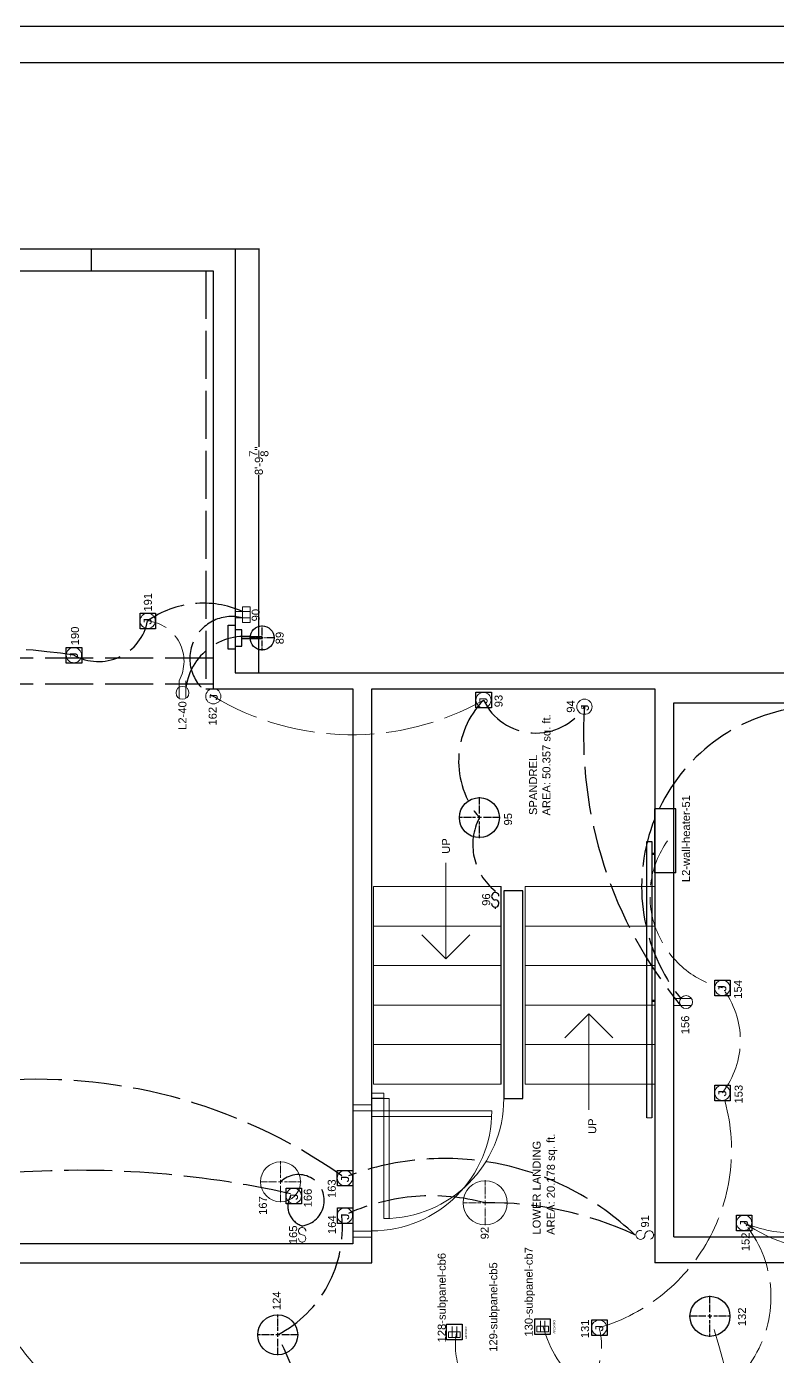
# Model space of a CAD drawing. Header units: inches. Extents: x 12 to 644, y -4 to 515.
# Drawn here: x 233.6 to 421.2, y 182.9 to 515.3 of the extents above; entities that cross this region are included whole.
import ezdxf

# ---------------------------------------------------------------- set-up
doc = ezdxf.new("R2010")
doc.units = ezdxf.units.IN
doc.header["$MEASUREMENT"] = 0
doc.linetypes.add('ACAD_ISO02W100', pattern=[15, 12, -3])
doc.linetypes.add('CENTER2', pattern=[1.125, 0.75, -0.125, 0.125, -0.125])
doc.layers.get('0').update_dxf_attribs({"color": 1, "lineweight": 9})
for name, color, linetype, lineweight in [('00-page-edge', 7, 'Continuous', 9), ('A101-Floorplan-1st-floor', 7, 'Continuous', 9), ('A101-Text', 7, 'Continuous', 9), ('E101-Electrical-1st-floor', 7, 'Continuous', 9)]:
    doc.layers.add(name, color=color, linetype=linetype, lineweight=lineweight)
doc.layers.get('0').off()
doc.styles.add('Reg', font='Courier New.ttf', dxfattribs={"height": 1})
doc.styles.add('Small', font='Arial.ttf', dxfattribs={"height": 0.5})
doc.styles.get("Standard").update_dxf_attribs({"font": 'Arial.ttf', "height": 2})
doc.dimstyles.get("Standard").update_dxf_attribs({"dimtxt": 0.18, "dimasz": 0.1175, "dimexe": 0.18, "dimexo": 0.0625, "dimgap": 0.09, "dimtad": 0, "dimtoh": 1, "dimdec": 3, "dimzin": 0, "dimdsep": 46, "dimlunit": 4, "dimtxsty": 'Standard', "dimblk": 'ARCHTICK', "dimblk1": 'ARCHTICK', "dimblk2": 'ARCHTICK', "dimcen": 0.09, "dimadec": 1, "dimazin": 0, "dimtfac": 1, "dimtdec": 3, "dimtofl": 0, "dimtmove": 0, "dimatfit": 3, "dimfxl": 1, "dimtolj": 1, "dimtzin": 0, "dimarcsym": 0})

# ---------------------------------------------------------------- blocks, each defined once
blk = doc.blocks.new('*U12')
at = {"layer": 'E101-Electrical-1st-floor', "color": 0, "linetype": 'CENTER2', "lineweight": 30, "transparency": 16777216}
for p, q in [((-3.12, 0), (-0.6, 0)), ((0, 0.6), (0, 3.12)), ((0.6, 0), (3.12, 0)), ((0, -3.12), (0, -0.6))]:
    blk.add_line(p, q, dxfattribs=at)
at = {"layer": 'E101-Electrical-1st-floor', "color": 0, "linetype": 'Continuous', "lineweight": 30, "transparency": 16777216}
for p, q in [((-0.3, 0), (0.3, 0)), ((0, -0.3), (0, 0.3))]:
    blk.add_line(p, q, dxfattribs=at)
blk = doc.blocks.new('porch-led')
at = {"layer": 'E101-Electrical-1st-floor', "lineweight": 30}
for p, q in [((-2.85, 0, -84.5), (-2.85, 1.75, -84.5)), ((-2.85, 1.75, -84.5), (3.15, 1.75, -84.5)), ((3.15, 0, -84.5), (-2.85, 0, -84.5)), ((-2.08, 0, -84.5), (-2.08, -1.62, -84.5)), ((2.04, 0, -84.5), (-2.08, 0, -84.5)), ((2.04, -1.62, -84.5), (2.04, 0, -84.5)), ((3.15, 1.75, -84.5), (3.15, 0, -84.5)), ((-2.08, -1.62, -84.5), (2.04, -1.62, -84.5)), ((-0.27, -6.7, -84.5), (-0.27, -1.62, -84.5)), ((0.23, -6.7, -84.5), (0.23, -1.62, -84.5))]:
    blk.add_line(p, q, dxfattribs=at)
blk.add_circle((-0.02, -6.7, -84.5), 3, dxfattribs=at)
at = {"layer": 'E101-Electrical-1st-floor', "linetype": 'CENTER2', "lineweight": 30}
blk.add_blockref('*U12', (-0.02, -6.7, -84.5), dxfattribs=at)
blk = doc.blocks.new('lower-landing-to-garage-door')
at = {"layer": 'A101-Floorplan-1st-floor'}
for p, q in [((30, 0), (28.62, 0)), ((30, 0), (30, -30)), ((28.62, 0), (28.62, -29.97))]:
    blk.add_line(p, q, dxfattribs=at)
blk.add_arc((30, 0), 30, 180, 270, dxfattribs=at)
blk = doc.blocks.new('spandrel-door')
at = {"layer": 'A101-Floorplan-1st-floor'}
for p, q in [((0, 0), (-30, 0)), ((0, -1.38), (0, 0)), ((0, -1.38), (-29.97, -1.38))]:
    blk.add_line(p, q, dxfattribs=at)
blk.add_arc((0, 0), 30, 180, 270, dxfattribs=at)
blk = doc.blocks.new('*U73')
at = {"layer": 'E101-Electrical-1st-floor', "color": 0, "linetype": 'CENTER2', "transparency": 16777216}
for p, q in [((0, 1.1), (0, 5.62)), ((-5.62, 0), (-1.1, 0)), ((1.1, 0), (5.62, 0)), ((0, -5.62), (0, -1.1))]:
    blk.add_line(p, q, dxfattribs=at)
at = {"layer": 'E101-Electrical-1st-floor', "color": 0, "linetype": 'Continuous', "transparency": 16777216}
for p, q in [((-0.55, 0), (0.55, 0)), ((0, -0.55), (0, 0.55))]:
    blk.add_line(p, q, dxfattribs=at)
blk = doc.blocks.new('L1-landing-led-92')
at = {"layer": 'E101-Electrical-1st-floor'}
blk.add_circle((0, 0, -82.12), 5.5, dxfattribs=at)
at = {"layer": 'E101-Electrical-1st-floor', "linetype": 'CENTER2'}
blk.add_blockref('*U73', (0, 0, -82.12), dxfattribs=at)
blk = doc.blocks.new('L1-switch-165')
at = {"layer": 'E101-Electrical-1st-floor'}
for p, q in [((0.41, 0, -51.62), (0, 0, -51.62)), ((4.08, 0, -51.62), (4.49, 0, -51.62))]:
    blk.add_line(p, q, dxfattribs=at)
for centre, start, end in [((1.32, 0, -51.62), 90, 270), ((3.17, 0, -51.62), 270, 180), ((1.34, 0, -51.62), 270, 0)]:
    blk.add_arc(centre, 0.916, start, end, dxfattribs=at)
blk = doc.blocks.new('L2-duplex-40-to-porch-led')
at = {"layer": 'E101-Electrical-1st-floor'}
for p, q in [((0, 0), (-4.39, -0.01)), ((0, -1.73), (-4.38, -1.74))]:
    blk.add_line(p, q, dxfattribs=at)
blk.add_circle((-3.03, -0.86), 1.61, dxfattribs=at)
blk = doc.blocks.new('L1-south-stairway-5-steps')
at = {"layer": 'A101-Floorplan-1st-floor', "lineweight": 5}
for p, q in [((-49.375, 0), (0, 0)), ((-49.375, 0), (-49.375, -32.40625)), ((-39.5, 0), (-39.5, -32.40625)), ((-29.625, 0), (-29.625, -32.40625)), ((-19.75, 0), (-19.75, -32.40625)), ((-9.875, 0), (-9.875, -32.40625)), ((0, 0), (0, -32.40625))]:
    blk.add_line(p, q, dxfattribs=at)
blk = doc.blocks.new('L1-south-stairway-handrail')
at = {"layer": 'A101-Floorplan-1st-floor', "lineweight": -3}
for p, q in [((-57.8, 1.25), (11.23, 1.25)), ((11.23, 0), (-57.8, 0)), ((-28.71, -0.75), (-28.71, 0)), ((-28.46, -0.75), (-28.46, 0)), ((8.09, 0), (8.09, -0.75)), ((8.34, 0), (8.34, -0.75)), ((11.23, 1.25), (11.23, 0))]:
    blk.add_line(p, q, dxfattribs=at)
at = {"layer": 'A101-Floorplan-1st-floor', "lineweight": 5}
blk.add_line((-57.8, 1.25), (-57.8, 0), dxfattribs=at)
blk = doc.blocks.new('L1-arrow')
at = {"lineweight": 5}
for p, q in [((188.32, -365.98), (182.32, -359.98)), ((182.32, -365.98), (164.32, -365.98)), ((182.32, -365.98), (188.32, -365.98)), ((188.32, -365.98), (182.32, -371.98))]:
    blk.add_line(p, q, dxfattribs=at)
blk = doc.blocks.new('L1-ceiling-j-box-163')
at = {"layer": 'E101-Electrical-1st-floor', "lineweight": 30}
for p, q in [((-1.98, 3.77, -99.87), (0, 3.78, -99.87)), ((-1.98, -0.08, -99.87), (-1.98, 3.77, -99.87)), ((0, 3.78, -99.87), (1.93, 3.78, -99.87)), ((1.93, 3.78, -99.87), (1.93, -0.08, -99.87)), ((1.93, -0.08, -99.87), (-1.98, -0.08, -99.87))]:
    blk.add_line(p, q, dxfattribs=at)
at = {"layer": 'E101-Electrical-1st-floor'}
blk.add_circle((0, 1.88, -99.87), 1.9, dxfattribs=at)
at = {"layer": 'E101-Electrical-1st-floor', "lineweight": 5, "style": 'Reg'}
blk.add_text('J', height=2, dxfattribs=at).set_placement((-1.3, 0.86, -99.87))
blk = doc.blocks.new('L1-j-box-164')
at = {"layer": 'E101-Electrical-1st-floor', "lineweight": 30}
for p, q in [((-1.98, 0, -99.87), (-1.98, 3.85, -99.87)), ((-1.98, 3.85, -99.87), (0, 3.85, -99.87)), ((0, 3.85, -99.87), (1.93, 3.85, -99.87)), ((1.93, 3.85, -99.87), (1.93, 0, -99.87)), ((1.93, 0, -99.87), (-1.98, 0, -99.87))]:
    blk.add_line(p, q, dxfattribs=at)
at = {"layer": 'E101-Electrical-1st-floor'}
blk.add_circle((0, 1.95, -99.87), 1.9, dxfattribs=at)
at = {"layer": 'E101-Electrical-1st-floor', "lineweight": 5, "style": 'Reg'}
blk.add_text('J', height=2, dxfattribs=at).set_placement((-1.34, 0.91, -99.87))
blk = doc.blocks.new('*U253')
at = {"layer": 'E101-Electrical-1st-floor', "color": 0, "linetype": 'CENTER2', "lineweight": -3, "transparency": 16777216}
for p, q in [((0, 1), (0, 5.12)), ((-5.12, 0), (-1, 0)), ((1, 0), (5.12, 0)), ((0, -5.12), (0, -1))]:
    blk.add_line(p, q, dxfattribs=at)
at = {"layer": 'E101-Electrical-1st-floor', "color": 0, "linetype": 'Continuous', "lineweight": -3, "transparency": 16777216}
for p, q in [((-0.5, 0), (0.5, 0)), ((0, -0.5), (0, 0.5))]:
    blk.add_line(p, q, dxfattribs=at)
blk = doc.blocks.new('L1-ceiling-led-124')
at = {"layer": 'E101-Electrical-1st-floor', "lineweight": -3}
blk.add_circle((0, 0, -95), 5, dxfattribs=at)
at = {"layer": 'E101-Electrical-1st-floor', "linetype": 'CENTER2', "lineweight": -3}
blk.add_blockref('*U253', (0, 0, -95), dxfattribs=at)
blk = doc.blocks.new('*U260')
at = {"layer": 'E101-Electrical-1st-floor', "color": 0, "linetype": 'CENTER2', "lineweight": -3, "transparency": 16777216}
for p, q in [((0, 1), (0, 5.12)), ((-5.12, 0), (-1, 0)), ((1, 0), (5.12, 0)), ((0, -5.12), (0, -1))]:
    blk.add_line(p, q, dxfattribs=at)
at = {"layer": 'E101-Electrical-1st-floor', "color": 0, "linetype": 'Continuous', "lineweight": -3, "transparency": 16777216}
for p, q in [((-0.5, 0), (0.5, 0)), ((0, -0.5), (0, 0.5))]:
    blk.add_line(p, q, dxfattribs=at)
blk = doc.blocks.new('L1-ceiling-led-132')
at = {"layer": 'E101-Electrical-1st-floor', "lineweight": -3}
blk.add_circle((0, 0, -94.37), 5, dxfattribs=at)
at = {"layer": 'E101-Electrical-1st-floor', "linetype": 'CENTER2', "lineweight": -3}
blk.add_blockref('*U260', (0, 0, -94.37), dxfattribs=at)
blk = doc.blocks.new('L1-j-box-131')
at = {"layer": 'E101-Electrical-1st-floor', "lineweight": 30}
for p, q in [((-1.98, -1.95, -95.38), (-1.98, 1.9, -95.38)), ((-1.98, 1.9, -95.38), (0, 1.9, -95.38)), ((0, 1.9, -95.38), (1.93, 1.9, -95.38)), ((1.93, 1.9, -95.38), (1.93, -1.95, -95.38)), ((1.93, -1.95, -95.38), (-1.98, -1.95, -95.38))]:
    blk.add_line(p, q, dxfattribs=at)
at = {"layer": 'E101-Electrical-1st-floor'}
blk.add_circle((0, 0, -95.38), 1.9, dxfattribs=at)
at = {"layer": 'E101-Electrical-1st-floor', "lineweight": 5, "style": 'Reg'}
blk.add_text('J', height=2, dxfattribs=at).set_placement((-1.16, -0.99, -95.38))
blk = doc.blocks.new('L1-ceiling-j-box-152')
at = {"layer": 'E101-Electrical-1st-floor', "lineweight": 30}
for p, q in [((-1.98, -1.95, -96.5), (-1.98, 1.9, -96.5)), ((-1.98, 1.9, -96.5), (0, 1.9, -96.5)), ((0, 1.9, -96.5), (1.93, 1.9, -96.5)), ((1.93, 1.9, -96.5), (1.93, -1.95, -96.5)), ((1.93, -1.95, -96.5), (-1.98, -1.95, -96.5))]:
    blk.add_line(p, q, dxfattribs=at)
at = {"layer": 'E101-Electrical-1st-floor'}
blk.add_circle((0, 0, -96.5), 1.9, dxfattribs=at)
at = {"layer": 'E101-Electrical-1st-floor', "lineweight": 5, "style": 'Reg'}
blk.add_text('J', height=2, dxfattribs=at).set_placement((-1.16, -0.99, -96.5))
blk = doc.blocks.new('L1-ceiling-j-box-153')
at = {"layer": 'E101-Electrical-1st-floor', "lineweight": 30}
for p, q in [((-1.98, -1.95, -96), (-1.98, 1.9, -96)), ((-1.98, 1.9, -96), (0, 1.9, -96)), ((0, 1.9, -96), (1.93, 1.9, -96)), ((1.93, 1.9, -96), (1.93, -1.95, -96)), ((1.93, -1.95, -96), (-1.98, -1.95, -96))]:
    blk.add_line(p, q, dxfattribs=at)
at = {"layer": 'E101-Electrical-1st-floor'}
blk.add_circle((0, 0, -96), 1.9, dxfattribs=at)
at = {"layer": 'E101-Electrical-1st-floor', "lineweight": 5, "style": 'Reg'}
blk.add_text('J', height=2, dxfattribs=at).set_placement((-1.16, -0.99, -96))
blk = doc.blocks.new('L1-ceiling-j-box-154')
at = {"layer": 'E101-Electrical-1st-floor', "lineweight": 30}
for p, q in [((-1.98, -1.95, -95.88), (-1.98, 1.9, -95.88)), ((-1.98, 1.9, -95.88), (0, 1.9, -95.88)), ((0, 1.9, -95.88), (1.93, 1.9, -95.88)), ((1.93, 1.9, -95.88), (1.93, -1.95, -95.88)), ((1.93, -1.95, -95.88), (-1.98, -1.95, -95.88))]:
    blk.add_line(p, q, dxfattribs=at)
at = {"layer": 'E101-Electrical-1st-floor'}
blk.add_circle((0, 0, -95.88), 1.9, dxfattribs=at)
at = {"layer": 'E101-Electrical-1st-floor', "lineweight": 5, "style": 'Reg'}
blk.add_text('J', height=2, dxfattribs=at).set_placement((-1.16, -0.99, -95.88))
blk = doc.blocks.new('L1-gfci-protected-duplex-156')
at = {"layer": 'E101-Electrical-1st-floor'}
for p, q in [((0, 0, -18.75), (0, -4.39, -18.75)), ((1.73, 0, -18.75), (1.73, -4.38, -18.75))]:
    blk.add_line(p, q, dxfattribs=at)
blk.add_circle((0.86, -3.03, -18.75), 1.61, dxfattribs=at)
blk = doc.blocks.new('L1-j-box-94')
at = {"layer": 'E101-Electrical-1st-floor'}
blk.add_circle((-1.9, 0, -24.5), 1.9, dxfattribs=at)
at = {"layer": 'E101-Electrical-1st-floor', "lineweight": 5, "style": 'Reg'}
blk.add_text('J', height=2, dxfattribs=at).set_placement((-3.15, -1.11, -24.5))
blk = doc.blocks.new('L1-gfci-protected-j-box-162')
at = {"layer": 'E101-Electrical-1st-floor'}
blk.add_circle((0, 0, -48.75), 1.9, dxfattribs=at)
at = {"layer": 'E101-Electrical-1st-floor', "lineweight": 5, "style": 'Reg'}
blk.add_text('J', height=2, dxfattribs=at).set_placement((-1.25, -1.11, -48.75))
blk = doc.blocks.new('*U311')
at = {"layer": 'E101-Electrical-1st-floor', "color": 0, "linetype": 'CENTER2', "transparency": 16777216}
for p, q in [((0, 1), (0, 5.12)), ((-5.12, 0), (-1, 0)), ((1, 0), (5.12, 0)), ((0, -5.12), (0, -1))]:
    blk.add_line(p, q, dxfattribs=at)
at = {"layer": 'E101-Electrical-1st-floor', "color": 0, "linetype": 'Continuous', "transparency": 16777216}
for p, q in [((-0.5, 0), (0.5, 0)), ((0, -0.5), (0, 0.5))]:
    blk.add_line(p, q, dxfattribs=at)
blk = doc.blocks.new('L1-garage-ceiling-led-167')
at = {"layer": 'E101-Electrical-1st-floor'}
blk.add_circle((0, 0, -100.88), 5, dxfattribs=at)
at = {"layer": 'E101-Electrical-1st-floor', "linetype": 'CENTER2'}
blk.add_blockref('*U311', (0, 0, -100.88), dxfattribs=at)
blk = doc.blocks.new('L1-ceiling-j-box-166')
at = {"layer": 'E101-Electrical-1st-floor', "lineweight": 30}
for p, q in [((-1.98, -1.95, -100.12), (-1.98, 1.9, -100.12)), ((-1.98, 1.9, -100.12), (0, 1.9, -100.12)), ((0, 1.9, -100.12), (1.93, 1.9, -100.12)), ((1.93, 1.9, -100.12), (1.93, -1.95, -100.12)), ((1.93, -1.95, -100.12), (-1.98, -1.95, -100.12))]:
    blk.add_line(p, q, dxfattribs=at)
at = {"layer": 'E101-Electrical-1st-floor'}
blk.add_circle((0, 0, -100.12), 1.9, dxfattribs=at)
at = {"layer": 'E101-Electrical-1st-floor', "lineweight": 5, "style": 'Reg'}
blk.add_text('J', height=2, dxfattribs=at).set_placement((-1.27, -1.05, -100.12))
blk = doc.blocks.new('L1-ceiling-j-box-190')
at = {"layer": 'E101-Electrical-1st-floor', "lineweight": 30}
for p, q in [((-1.98, -1.95, -96.88), (-1.98, 1.9, -96.88)), ((-1.98, 1.9, -96.88), (0, 1.9, -96.88)), ((0, 1.9, -96.88), (1.93, 1.9, -96.88)), ((1.93, 1.9, -96.88), (1.93, -1.95, -96.88)), ((1.93, -1.95, -96.88), (-1.98, -1.95, -96.88))]:
    blk.add_line(p, q, dxfattribs=at)
at = {"layer": 'E101-Electrical-1st-floor'}
blk.add_circle((0, 0, -96.88), 1.9, dxfattribs=at)
at = {"layer": 'E101-Electrical-1st-floor', "lineweight": 5, "style": 'Reg'}
blk.add_text('J', height=2, dxfattribs=at).set_placement((-1.16, -0.99, -96.88))
blk = doc.blocks.new('L1-ceiling-j-box-191')
at = {"layer": 'E101-Electrical-1st-floor', "lineweight": 30}
for p, q in [((-1.98, -1.95, -84.5), (-1.98, 1.9, -84.5)), ((-1.98, 1.9, -84.5), (0, 1.9, -84.5)), ((0, 1.9, -84.5), (1.93, 1.9, -84.5)), ((1.93, 1.9, -84.5), (1.93, -1.95, -84.5)), ((1.93, -1.95, -84.5), (-1.98, -1.95, -84.5))]:
    blk.add_line(p, q, dxfattribs=at)
at = {"layer": 'E101-Electrical-1st-floor'}
blk.add_circle((0, 0, -84.5), 1.9, dxfattribs=at)
at = {"layer": 'E101-Electrical-1st-floor', "lineweight": 5, "style": 'Reg'}
blk.add_text('J', height=2, dxfattribs=at).set_placement((-1.16, -0.99, -84.5))
blk = doc.blocks.new('L1-front-porch-gfci-duplex-90')
at = {"layer": 'E101-Electrical-1st-floor'}
for p, q in [((0, 0, -25.5), (0, -3.72, -25.5)), ((1.57, 0, -25.5), (1.57, -3.72, -25.5)), ((-1.18, -3.72, -25.5), (-1.18, -1.79, -25.5)), ((2.75, -1.79, -25.5), (-1.18, -1.79, -25.5)), ((2.75, -1.79, -25.5), (2.75, -3.72, -25.5)), ((2.75, -3.72, -25.5), (-1.18, -3.72, -25.5))]:
    blk.add_line(p, q, dxfattribs=at)
blk = doc.blocks.new('L1-spandrel-ceiling-j-box-93')
at = {"layer": 'E101-Electrical-1st-floor', "lineweight": 30}
for p, q in [((-1.98, -1.95, -39.88), (-1.98, 1.9, -39.88)), ((-1.98, 1.9, -39.88), (0, 1.9, -39.88)), ((0, 1.9, -39.88), (1.93, 1.9, -39.88)), ((1.93, 1.9, -39.88), (1.93, -1.95, -39.88)), ((1.93, -1.95, -39.88), (-1.98, -1.95, -39.88))]:
    blk.add_line(p, q, dxfattribs=at)
at = {"layer": 'E101-Electrical-1st-floor'}
blk.add_circle((0, 0, -39.88), 1.9, dxfattribs=at)
at = {"layer": 'E101-Electrical-1st-floor', "lineweight": 5, "style": 'Reg'}
blk.add_text('J', height=2, dxfattribs=at).set_placement((-1.16, -0.99, -39.88))
blk = doc.blocks.new('*U319')
at = {"layer": 'E101-Electrical-1st-floor', "color": 0, "linetype": 'CENTER2', "lineweight": -3, "transparency": 16777216}
for p, q in [((0, 1), (0, 5.12)), ((-5.12, 0), (-1, 0)), ((1, 0), (5.12, 0)), ((0, -5.12), (0, -1))]:
    blk.add_line(p, q, dxfattribs=at)
at = {"layer": 'E101-Electrical-1st-floor', "color": 0, "linetype": 'Continuous', "lineweight": -3, "transparency": 16777216}
for p, q in [((-0.5, 0), (0.5, 0)), ((0, -0.5), (0, 0.5))]:
    blk.add_line(p, q, dxfattribs=at)
blk = doc.blocks.new('L1-spandrel-ceiling-led-95')
at = {"layer": 'E101-Electrical-1st-floor', "lineweight": -3}
blk.add_circle((0, 0, -39.38), 5, dxfattribs=at)
at = {"layer": 'E101-Electrical-1st-floor', "linetype": 'CENTER2', "lineweight": -3}
blk.add_blockref('*U319', (0, 0, -39.38), dxfattribs=at)
blk = doc.blocks.new('L1-spandrel-basic-switch-96')
at = {"layer": 'E101-Electrical-1st-floor', "lineweight": -3}
for p, q in [((-4.08, 0, -39.38), (-4.49, 0, -39.38)), ((-0.41, 0, -39.38), (0, 0, -39.38))]:
    blk.add_line(p, q, dxfattribs=at)
for centre, start, end in [((-3.17, 0, -39.38), 90, 270), ((-1.32, 0, -39.38), 270, 180), ((-3.15, 0, -39.38), 270, 0)]:
    blk.add_arc(centre, 0.916, start, end, dxfattribs=at)
blk = doc.blocks.new('L1-landing-toggle-switch-91')
at = {"layer": 'E101-Electrical-1st-floor'}
for p, q in [((0, 4.74, -46.25), (0, 5, -46.25)), ((0, 0, -46.25), (0, 0.35, -46.25))]:
    blk.add_line(p, q, dxfattribs=at)
at = {"layer": 'E101-Electrical-1st-floor', "elevation": -46.25}
for points in [[(1.06, 3.25, 3.139408), (0, 2.5, 3.139408)], [(0, 2.5, -2.004555), (-1.06, 1.15)]]:
    blk.add_lwpolyline(points, format="xyb", dxfattribs=at)
blk = doc.blocks.new('L2-51')
at = {"layer": 'E101-Electrical-1st-floor', "lineweight": 30}
for p, q in [((0, 0), (0, 5.25)), ((0, 5.25), (16, 5.25)), ((16, 0), (16, 5.25)), ((0, 0.5), (16, 0.5)), ((0, 0), (16, 0))]:
    blk.add_line(p, q, dxfattribs=at)
blk = doc.blocks.new('_ArchTick')
at = {"color": 0, "linetype": 'ByBlock', "lineweight": 30, "const_width": 0.15}
blk.add_lwpolyline([(-0.5, -0.5), (0.5, 0.5)], dxfattribs=at)
blk = doc.blocks.new('*D456')
at = {"layer": 'A101-Text', "color": 0, "lineweight": -2, "transparency": 16777216}
for p, q in [((285.79, 459.75), (291.78, 459.75)), ((291.6, 459.75), (291.6, 410.26)), ((291.6, 353.82), (291.6, 403.31)), ((285.79, 353.82), (291.78, 353.82))]:
    blk.add_line(p, q, dxfattribs=at)
at = {"layer": 'A101-Text', "color": 0, "lineweight": -2, "transparency": 16777216, "xscale": 0.1175, "yscale": 0.1175, "zscale": 0.1175}
for p, rotation in [((291.6, 459.75), 90), ((291.6, 353.82), 270)]:
    blk.add_blockref('_ArchTick', p, dxfattribs=dict(at, rotation=rotation))
at = {"layer": 'A101-Text', "color": 0, "lineweight": 5, "transparency": 16777216, "insert": (291.6, 406.78), "char_height": 2, "attachment_point": 5, "rotation": 90}
blk.add_mtext('\\A1;8\'-9{\\H1x;\\S7/8;}"', dxfattribs=at)
blk = doc.blocks.new('L1-ceiling-gfci-duplex-122')
at = {"layer": 'E101-Electrical-1st-floor', "lineweight": 30}
for p, q in [((-2.06, -1.97, -95.5), (-2.06, 1.88, -95.5)), ((-2.06, 1.88, -95.5), (-0.08, 1.88, -95.5)), ((-0.08, 1.88, -95.5), (1.85, 1.88, -95.5)), ((1.85, 1.88, -95.5), (1.85, -1.97, -95.5)), ((1.85, -1.97, -95.5), (-2.06, -1.97, -95.5))]:
    blk.add_line(p, q, dxfattribs=at)
at = {"layer": 'E101-Electrical-1st-floor'}
for p, q in [((-1.44, 1.38, -95.5), (0, 1.38, -95.5)), ((-1.44, -1.53, -95.5), (-1.44, 1.38, -95.5)), ((1.32, 0.51, -95.5), (-1.44, 0.51, -95.5)), ((0, -1.53, -95.5), (0, 1.38, -95.5)), ((1.32, -0.65, -95.5), (-1.44, -0.65, -95.5)), ((0, -1.53, -95.5), (-1.44, -1.53, -95.5))]:
    blk.add_line(p, q, dxfattribs=at)
blk = doc.blocks.new('ceiling-afci+gfci')
at = {"layer": 'E101-Electrical-1st-floor', "lineweight": 5}
blk.add_blockref('L1-ceiling-gfci-duplex-122', (-1.85, -1.88, 95.5), dxfattribs=at)
at = {"layer": 'E101-Electrical-1st-floor', "lineweight": 5, "style": 'Small'}
blk.add_text('AFCI/GFCI', height=0.5, dxfattribs=at).set_placement((-3.69, -5.13))

msp = doc.modelspace()

# ---------------------------------------------------------------- linework, layer by layer
at = {"layer": '00-page-edge', "lineweight": -3}
for points in [[(12.0961, -4.0387), (619.3969, -4.0387), (619.3969, 515.3126), (12.0961, 515.3126)], [(565.3969, 4.9613), (21.0961, 4.9613), (21.0961, 506.3126), (565.3969, 506.3126)]]:
    msp.add_lwpolyline(points, close=True, dxfattribs=at)
at = {"layer": 'A101-Floorplan-1st-floor', "lineweight": -3}
for p, q in [((52.3788, 459.7508), (285.7225, 459.7508)), ((249.7538, 454.2508), (249.7538, 459.7508)), ((285.7225, 459.7508), (285.7225, 353.8173)), ((285.7225, 353.8173), (532.5022, 353.8173)), ((319.8232, 206.3187), (319.8232, 349.8187)), ((319.8232, 349.8187), (390.6044, 349.8187)), ((390.6044, 349.8187), (390.6044, 206.3187)), ((395.3544, 212.8187), (395.3544, 346.3187)), ((395.3544, 346.3187), (527.7522, 346.3187)), ((352.1982, 251.0048), (352.1982, 300.3798)), ((322.8232, 247.3701), (319.8232, 247.3701)), ((395.3544, 212.8187), (431.4482, 212.8187)), ((95.4413, 206.3187), (319.8232, 206.3187)), ((422.8475, 206.3187), (390.6044, 206.3187))]:
    msp.add_line(p, q, dxfattribs=at)
at = {"layer": 'A101-Floorplan-1st-floor', "linetype": 'ACAD_ISO02W100', "lineweight": -3}
for p, q in [((278.3163, 454.2508), (278.3163, 349.8187)), ((280.2225, 357.4437), (58.0663, 357.4437)), ((280.2225, 350.9437), (58.0663, 350.9437))]:
    msp.add_line(p, q, dxfattribs=at)
at = {"layer": 'A101-Floorplan-1st-floor', "lineweight": 5}
for p, q in [((320.2607, 300.3798), (320.2607, 251.0048)), ((352.1982, 300.3798), (320.2607, 300.3798)), ((352.1982, 290.5048), (320.2607, 290.5048)), ((352.1982, 280.6298), (320.2607, 280.6298)), ((352.1982, 270.7548), (320.2607, 270.7548)), ((352.1982, 260.8798), (320.2607, 260.8798)), ((352.1982, 251.0048), (320.2607, 251.0048)), ((322.8232, 248.7451), (319.8232, 248.7451)), ((322.8232, 247.3701), (322.8232, 248.7451)), ((319.8232, 245.7878), (315.0732, 245.7878)), ((319.8232, 244.2878), (315.0732, 244.2878)), ((315.0732, 214.2563), (319.8232, 214.2563)), ((315.0732, 212.7563), (319.8232, 212.7563)), ((319.8232, 206.3187), (318.4482, 206.3187))]:
    msp.add_line(p, q, dxfattribs=at)
at = {"layer": 'A101-Floorplan-1st-floor', "lineweight": -3}
msp.add_lwpolyline([(278.3163, 349.8187), (315.0732, 349.8187), (315.0732, 211.0687), (58.0663, 211.0687), (58.0663, 454.2508), (280.2225, 454.2508), (280.2225, 349.8187)], dxfattribs=at)
msp.add_lwpolyline([(357.5732, 247.3701), (357.5732, 299.2672), (352.8232, 299.2672), (352.8232, 247.3701)], close=True, dxfattribs=at)
at = {"layer": 'E101-Electrical-1st-floor', "linetype": 'ACAD_ISO02W100', "lineweight": -3}
for centre, radius, start, end in [((277.7232, 347.1482), 24.0391, 65.976439, 125.346049), ((251.4842, 369.1789), 12.5678, 240.935353, 348.885597), ((284.8762, 357.3534), 10.5178, 75.49911, 243.739066), ((288.0754, 348.0661), 14.8386, 72.964763, 171.979659), ((218.5791, 179.0342), 181.1529, 81.492461, 98.705679), ((363.344, 331.7087), 21.8073, 135.609549, 220.351827), ((360.8327, 353.222), 14.4928, 205.582397, 326.941857), ((479.0324, 338.2504), 106.2881, 176.188203, 219.508098), ((432.3762, 300.4026), 45.1126, 101.267748, 218.43126), ((359.7504, 310.8277), 14.6757, 152.567175, 231.915958), ((236.1302, 119.8269), 132.3744, 54.848465, 135.282954), ((246.6965, -11.8894), 241.3278, 77.363963, 111.291744), ((338.0097, 163.5229), 68.8605, 46.276787, 110.409952), ((301.5041, 221.93), 6.4413, 278.365841, 133.93276), ((304.0082, 220.4729), 5.1594, 151.387068, 252.31919), ((334.8378, 171.2507), 51.8117, 75.093531, 113.719969), ((349.3395, 135.512), 85.8147, 65.001416, 90.783569), ((282.3427, 215.0258), 30.1418, 297.619286, 5.731244), ((194.1864, 138.9773), 113.4243, 325.303277, 25.786329)]:
    msp.add_arc(centre, radius, start, end, dxfattribs=at)
at = {"layer": 'E101-Electrical-1st-floor', "linetype": 'ACAD_ISO02W100', "lineweight": 5}
for centre, radius, start, end in [((262.7726, 356.6838), 10.1264, 331.259964, 84.084357), ((314.8116, 405.2952), 66.9939, 238.915499, 299.460418), ((413.0742, 298.0692), 23.7089, 144.606232, 256.272932), ((390.6083, 261.9281), 21.341, 322.100258, 37.899742), ((363.4784, 234.4355), 46.2625, 286.595085, 18.11374), ((425.2167, 245.0942), 31.3063, 246.803639, 346.326464), ((390.6571, 197.7807), 28.9442, 194.939858, 39.827165), ((436.4013, 250.9315), 41.8453, 235.808109, 304.191891), ((291.7131, 230.3807), 74.9023, 202.317956, 271.561145), ((224.638, 133.8989), 189.1607, 341.690786, 18.188305), ((358.9893, 185.6625), 18.2497, 169.142949, 14.072812)]:
    msp.add_arc(centre, radius, start, end, dxfattribs=at)

# ---------------------------------------------------------------- block references
at = {"lineweight": 5, "rotation": 89.99999999999999}
for name, p in [('L1-south-stairway-handrail', (389.8544, 300.3798)), ('L1-south-stairway-5-steps', (358.1982, 300.3798))]:
    msp.add_blockref(name, p, dxfattribs=at)
at = {"layer": 'A101-Floorplan-1st-floor', "lineweight": 5}
for p, rotation in [((704.3351, 470.5934), 270), ((8.0706, 80.2707), 89.99999999999999)]:
    msp.add_blockref('L1-arrow', p, dxfattribs=dict(at, rotation=rotation))
at = {"layer": 'A101-Floorplan-1st-floor', "lineweight": -3, "rotation": 89.99999999999999}
for name, p in [('spandrel-door', (322.8232, 247.3701)), ('lower-landing-to-garage-door', (319.8232, 214.2878))]:
    msp.add_blockref(name, p, dxfattribs=at)
at = {"layer": 'E101-Electrical-1st-floor', "lineweight": 5, "rotation": 89.99999999999999}
for name, p in [('L1-front-porch-gfci-duplex-90', (285.7225, 367.5361, 25.5)), ('L1-ceiling-j-box-191', (263.8163, 366.7562, 84.5)), ('L1-ceiling-j-box-190', (245.3788, 358.1937, 96.875)), ('L1-gfci-protected-j-box-162', (280.2225, 347.9212, 48.75)), ('L1-spandrel-ceiling-j-box-93', (347.7607, 346.9869, 39.875)), ('L1-j-box-94', (372.9794, 347.2139, 24.5)), ('L1-spandrel-ceiling-led-95', (346.725, 317.5889, 39.375)), ('L2-51', (395.8544, 303.7548)), ('L1-spandrel-basic-switch-96', (350.6982, 299.2764, 39.375)), ('L1-ceiling-j-box-154', (407.4482, 275.0375, 95.875)), ('L1-gfci-protected-duplex-156', (395.3544, 270.6312, 18.75)), ('L1-ceiling-j-box-153', (407.4482, 248.8187, 96)), ('L1-garage-ceiling-led-167', (297.035, 226.5687, 100.875)), ('L1-ceiling-j-box-163', (314.9982, 227.5037, 99.875)), ('L1-ceiling-j-box-166', (300.3232, 223.0393, 100.125)), ('L1-j-box-164', (315.0732, 218.1312, 99.875)), ('L1-ceiling-j-box-152', (412.8857, 216.3187, 96.5)), ('L1-landing-toggle-switch-91', (390.6044, 213.2875, 46.25)), ('L1-ceiling-led-132', (404.3475, 192.9437, 94.375)), ('L1-ceiling-led-124', (296.3163, 188.3187, 95)), ('ceiling-afci+gfci', (338.5313, 190.9479)), ('ceiling-afci+gfci', (360.5894, 192.3175)), ('L1-j-box-131', (376.6913, 190.1, 95.375))]:
    msp.add_blockref(name, p, dxfattribs=at)
at = {"layer": 'E101-Electrical-1st-floor', "lineweight": -3, "rotation": 89.99999999999999}
for name, p in [('porch-led', (285.7225, 362.5259, 84.5)), ('L2-duplex-40-to-porch-led', (271.6515, 351.8146)), ('L1-landing-led-92', (348.1659, 221.3187, 82.125)), ('L1-switch-165', (302.4413, 211.0687, 51.625))]:
    msp.add_blockref(name, p, dxfattribs=at)

# ---------------------------------------------------------------- texts
at = {"layer": 'A101-Floorplan-1st-floor', "lineweight": 5}
for p in [(339.3621, 308.5645), (375.9187, 238.5236)]:
    msp.add_text('UP', height=2, rotation=90, dxfattribs=at).set_placement(p)
at = {"layer": 'A101-Text', "lineweight": 5}
for s, p in [('AREA: 50.357 sq. ft.', (364.4796, 318.1066)), ('SPANDREL', (361.1481, 318.2417)), ('LOWER LANDING', (362.0306, 213.3881)), ('AREA: 20.178 sq. ft.', (365.5784, 213.297))]:
    msp.add_text(s, height=2, rotation=90, dxfattribs=at).set_placement(p)
at = {"layer": 'E101-Electrical-1st-floor', "lineweight": 5}
for s, p in [('191', (264.8593, 369.0887)), ('90', (291.8163, 366.6411)), ('190', (246.6483, 360.6785)), ('89', (297.8171, 360.9253)), ('L2-40', (273.5059, 339.5345)), ('93', (352.5171, 345.1778)), ('94', (370.5497, 343.8141)), ('162', (281.0633, 340.6048)), ('L2-wall-heater-51', (399.3509, 301.4807)), ('95', (354.8855, 315.6395)), ('96', (349.4187, 295.5558)), ('154', (412.3236, 272.3354)), ('156', (399.1593, 263.4513)), ('153', (412.5137, 246.131)), ('163', (310.8236, 222.5214)), ('167', (293.6015, 218.2918)), ('166', (304.8389, 220.1931)), ('164', (310.8818, 213.5155)), ('91', (389.1152, 215.1401)), ('165', (301.1722, 210.993)), ('92', (349.0501, 212.1926)), ('152', (414.2354, 209.2317)), ('130-subpanel-cb7', (360.0557, 187.879)), ('128-subpanel-cb6', (338.3094, 186.4268)), ('129-subpanel-cb5', (351.1953, 184.0795)), ('124', (297.0648, 194.5057)), ('132', (413.3557, 190.4773)), ('131', (374.1256, 187.4849))]:
    msp.add_text(s, height=2, rotation=90, dxfattribs=at).set_placement(p)

# ---------------------------------------------------------------- dimensions: what is measured, and where the dimension line sits
at = {"layer": 'A101-Text', "lineweight": 5}
dim = msp.add_linear_dim(base=(291.60383, 353.81732), p1=(285.7225, 459.75083), p2=(285.7225, 353.81732), angle=90, dimstyle='Standard', dxfattribs=at)
dim.commit()
dim.dimension.update_dxf_attribs({"geometry": '*D456', "text_midpoint": (291.60383, 406.78407)})

doc.saveas('drawing.dxf')
